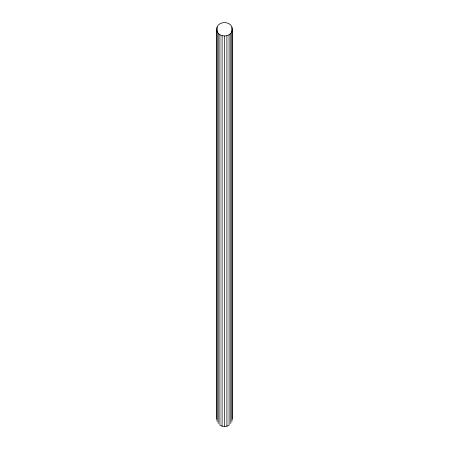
<?xml version="1.0" encoding="UTF-8"?>
<svg xmlns="http://www.w3.org/2000/svg" width="449" height="449" viewBox="0 0 449 449"><rect width="100%" height="100%" fill="white"/><g stroke="black" fill="none" stroke-linecap="round" stroke-linejoin="round"><path stroke-width="0.67" d="M216.699 419.254L216.699 29.269C216.94 20.385 232.06 20.385 232.301 29.269L232.301 419.254M232.301 29.269C232.06 38.159 216.94 38.159 216.699 29.269M219.915 34.792L219.915 425.158C222.67 426.937 226.33 426.937 229.085 425.158L229.085 34.792M231.92 27.165L231.92 421.504M230.808 33.282L230.808 423.542M226.908 35.757L226.908 426.191M224.5 36.094L224.5 426.55M222.092 35.757L222.092 426.191M218.192 33.282L218.192 423.542M217.08 27.165L217.08 421.504"/></g></svg>
